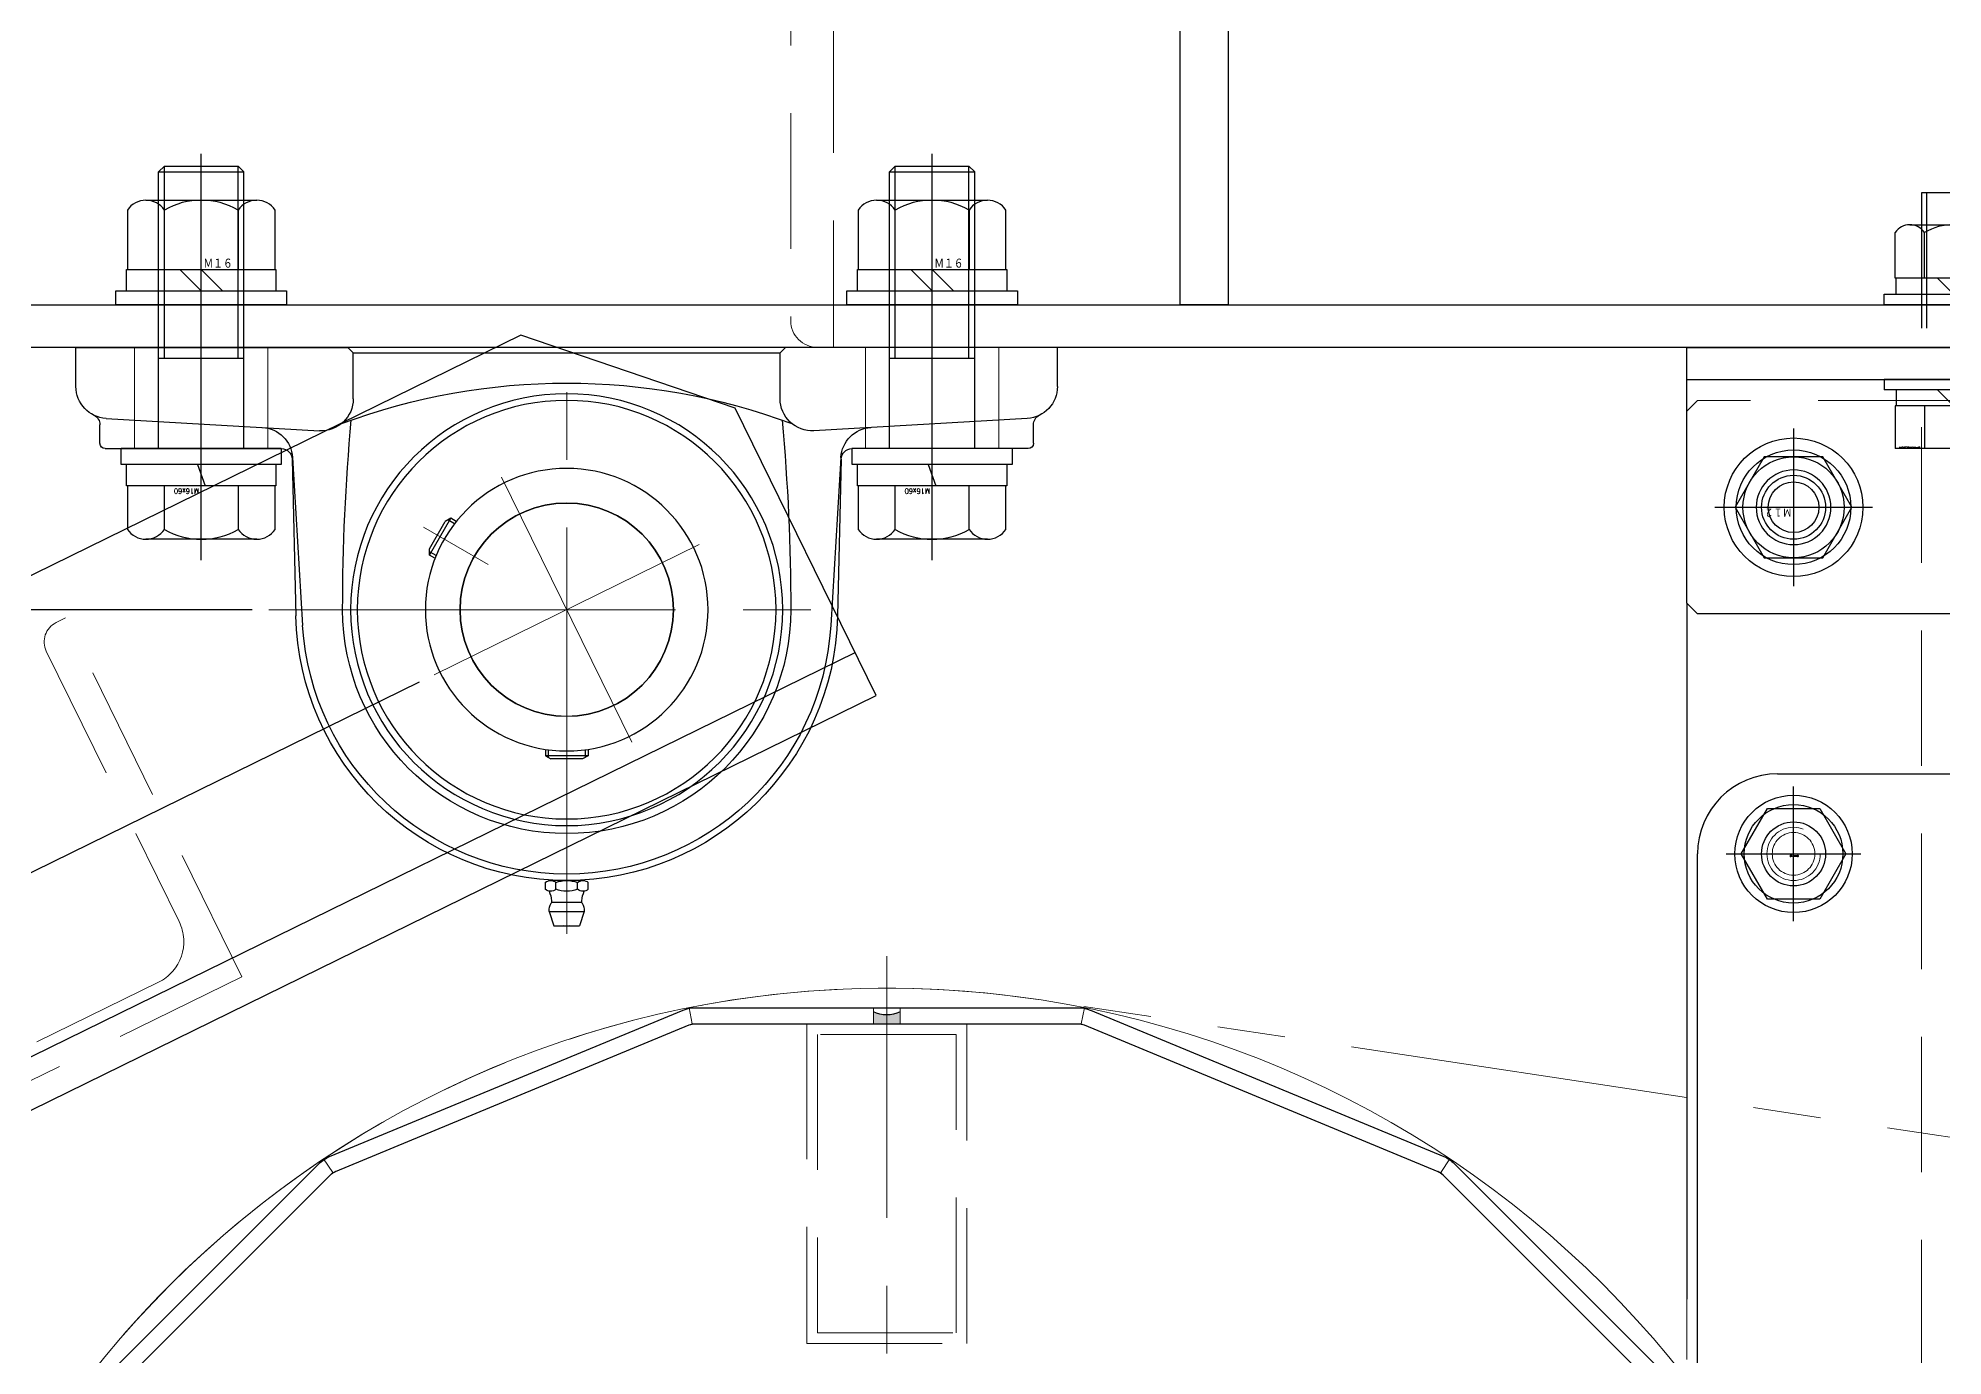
# Model space of a CAD drawing. Header units: millimetres. Extents: x -8731 to 85711, y -14522 to 31379.
# Drawn here: x 24769.2 to 25126.2, y 18004.5 to 18251.7 of the extents above; entities that cross this region are included whole.
import ezdxf

# ---------------------------------------------------------------- set-up
doc = ezdxf.new("R2010")
doc.units = ezdxf.units.MM
doc.header["$LTSCALE"] = 4
doc.header["$PDMODE"] = 99
doc.header["$PDSIZE"] = 1
for name, pattern in [('CENTER2', [28.575, 19.05, -3.175, 3.175, -3.175]), ('HIDDEN', [9.525, 6.35, -3.175]), ('PHANTOM2', [31.75, 15.875, -3.175, 3.175, -3.175, 3.175, -3.175])]:
    doc.linetypes.add(name, pattern=pattern)
for name, color, linetype, lineweight in [('04_HIDDEN', 2, 'HIDDEN', 13), ('05_CENTER', 4, 'CENTER2', 13), ('06_PHANTOM', 2, 'PHANTOM2', 13)]:
    doc.layers.add(name, color=color, linetype=linetype, lineweight=lineweight)
doc.layers.add('10_DRAFT', color=8, linetype='Continuous', lineweight=0, plot=False)
doc.styles.add('KANJI0', font='txt.shx', dxfattribs={"width": 0.9, "height": 30, "bigfont": 'bigfont'})
doc.styles.add('KSS_TXT', font='txt.shx', dxfattribs={"bigfont": 'extfont2.shx'})
doc.styles.add('KSS_TXT_L', font='txt.shx', dxfattribs={"height": 9, "bigfont": 'extfont2.shx'})
doc.dimstyles.new('KSS_DIM', dxfattribs={"dimscale": 3, "dimtxt": 3, "dimasz": 2.5, "dimexe": 1.25, "dimexo": 0.625, "dimtad": 1, "dimdsep": 46, "dimtxsty": 'KSS_TXT', "dimblk": 'OPEN30', "dimcen": 0, "dimazin": 2, "dimtfac": 0.75, "dimtmove": 0, "dimatfit": 3, "dimldrblk": 'OPEN30', "dimfxl": 1, "dimtolj": 1, "dimarcsym": 0})

# ---------------------------------------------------------------- blocks, each defined once
blk = doc.blocks.new('M10Tz_1_1_1')
at = {"color": 0}
for radius in [5, 4]:
    blk.add_circle((0, 0), radius, dxfattribs=at)
at = {"layer": '05_CENTER'}
for p, q in [((0, -8.34), (0, 8.34)), ((8.34, 0), (-8.34, 0))]:
    blk.add_line(p, q, dxfattribs=at)
blk = doc.blocks.new('A$C5B1B55C2_1_1')
at = {"color": 0}
blk.add_lwpolyline([(-23, -30), (25, -30), (25, 610), (-23, 610), (-25, 608), (-25, -28)], close=True, dxfattribs=at)
blk.add_circle((-5, 590), 7, dxfattribs=at)
at = {"layer": '04_HIDDEN'}
blk.add_line((19, -30), (19, 610), dxfattribs=at)
at = {"layer": '05_CENTER'}
for p, q in [((-5, 578.81), (-5, 601.19)), ((6.19, 590), (-16.19, 590))]:
    blk.add_line(p, q, dxfattribs=at)
blk.add_blockref('M10Tz_1_1_1', (-5, 525))
blk = doc.blocks.new('A$C78F27DA7_1_1')
at = {"color": 0}
blk.add_line((-50, 6), (270, 6), dxfattribs=at)
blk.add_lwpolyline([(-50, 0), (270, 0), (270, 48), (268, 50), (-48, 50), (-50, 48)], close=True, dxfattribs=at)
for centre in [(-30, 30), (250, 30)]:
    blk.add_circle(centre, 7, dxfattribs=at)
at = {"layer": '05_CENTER'}
for p, q in [((-30, 18.81), (-30, 41.19)), ((250, 18.81), (250, 41.19)), ((-18.81, 30), (-41.19, 30)), ((238.81, 30), (261.19, 30)), ((0, -5.61), (0, 11.49)), ((220, -5.61), (220, 11.49))]:
    blk.add_line(p, q, dxfattribs=at)
blk = doc.blocks.new('12b_1_1_1')
at = {"color": 0, "linetype": 'CENTER2'}
for p, q in [((0, -14.77), (0, 14.77)), ((14.77, 0), (-14.77, 0))]:
    blk.add_line(p, q, dxfattribs=at)
at = {"color": 0}
for p, q in [((-5.48, 9.48), (-10.95, 0)), ((5.48, 9.48), (-5.48, 9.48)), ((10.95, 0), (5.48, 9.48)), ((-10.95, 0), (-5.48, -9.48)), ((5.48, -9.48), (10.95, 0)), ((-5.48, -9.48), (5.48, -9.48))]:
    blk.add_line(p, q, dxfattribs=at)
for radius in [13, 10.75, 9.48, 6, 4.75]:
    blk.add_circle((0, 0), radius, dxfattribs=at)
at = {"layer": '10_DRAFT', "linetype": 'CENTER2', "style": 'KANJI0', "width": 0.82}
blk.add_text('Ｍ１２', height=1.5, dxfattribs=at).set_placement((0.31, 0.09))
blk = doc.blocks.new('M12Nza_1_1_1')
at = {"color": 0}
for p, q in [((-8.21, 15), (8.21, 15)), ((-10.95, 5), (-10.95, 13.53)), ((-5.47, 5), (-5.47, 13.53)), ((5.48, 5), (5.48, 13.53)), ((10.95, 13.53), (10.95, 5)), ((10.95, 5), (-10.95, 5)), ((-10.75, 2), (-10.75, 5)), ((0, 2), (-3, 5)), ((0, 5), (3, 2)), ((10.75, 5), (10.75, 2))]:
    blk.add_line(p, q, dxfattribs=at)
at = {"color": 0, "linetype": 'CENTER2'}
blk.add_line((0, 0), (0, 15), dxfattribs=at)
at = {"color": 0}
blk.add_lwpolyline([(-13, 2), (13, 2), (13, 0), (-13, 0)], close=True, dxfattribs=at)
for centre, radius, start, end in [((-8.21, 11.71), 3.29, 33.626, 146.374), ((0, 4.05), 10.95, 60, 120), ((8.21, 11.71), 3.29, 33.626, 146.374)]:
    blk.add_arc(centre, radius, start, end, dxfattribs=at)
at = {"layer": '10_DRAFT', "style": 'KSS_TXT'}
blk.add_text('M12', height=1.5, dxfattribs=at).set_placement((0.31, 5.09))
blk = doc.blocks.new('A$C15646C67_1_1_1')
at = {"color": 0, "linetype": 'CENTER2'}
blk.add_line((0, -37.07), (0, 15.08), dxfattribs=at)
at = {"color": 0}
for p, q in [((-10.97, 13), (10.97, 13)), ((-10.97, 5), (-10.97, 13)), ((-5.48, 5), (-5.48, 13)), ((5.48, 5), (5.48, 13)), ((10.97, 5), (10.97, 13)), ((-10.97, 5), (10.97, 5)), ((-10.75, 5), (-10.75, 2)), ((0, 2), (-3, 5)), ((0, 5), (3, 2)), ((10.75, 2), (10.75, 5)), ((-13, 2), (13, 2)), ((-13, 2), (-13, 0)), ((-13, 0), (13, 0)), ((13, 0), (13, 2))]:
    blk.add_line(p, q, dxfattribs=at)
at = {"color": 0, "linetype": 'HIDDEN'}
for p, q in [((-6, -35), (-6, 0)), ((-5.05, -35), (-5.05, 0)), ((5.05, -35), (5.05, 0)), ((6, -35), (6, 0)), ((-6, -35), (6, -35))]:
    blk.add_line(p, q, dxfattribs=at)
at = {"layer": '10_DRAFT', "style": 'KSS_TXT_L'}
blk.add_text('BT-M12x40L,SW,PW', height=0.3, dxfattribs=at).set_placement((6.26, 12.66))
blk = doc.blocks.new('A$C491655AE_1_1_1')
at = {"color": 0, "linetype": 'CENTER2'}
for p, q in [((0, -12.64), (0, 12.64)), ((-12.64, 0), (12.64, 0))]:
    blk.add_line(p, q, dxfattribs=at)
at = {"color": 0}
for p, q in [((-9.81, 0), (-4.91, 8.5)), ((-4.91, 8.5), (4.91, 8.5)), ((4.91, 8.5), (9.81, 0)), ((-4.91, -8.5), (-9.81, 0)), ((9.81, 0), (4.91, -8.5)), ((4.91, -8.5), (-4.91, -8.5))]:
    blk.add_line(p, q, dxfattribs=at)
for radius in [11, 9.25]:
    blk.add_circle((0, 0), radius, dxfattribs=at)
at = {"layer": '10_DRAFT', "style": 'KSS_TXT_L'}
blk.add_text('BT-M10', height=0.3, dxfattribs=at).set_placement((-0.7, -0.54))
blk = doc.blocks.new('A$C782964B4_1_1')
at = {"color": 0}
for p, q in [((-3, 15), (283, 15)), ((-18, -270), (-18, 0)), ((298, 0), (298, -120)), ((283, -135), (228.07, -135)), ((217.64, -139.22), (71.36, -280.78)), ((60.93, -285), (-3, -285))]:
    blk.add_line(p, q, dxfattribs=at)
for centre, radius in [((0, 0), 6), ((280, 0), 6), ((110, -35), 25), ((51.5, -35), 8), ((168.5, -35), 8), ((170, -115), 25), ((111.5, -115), 8), ((228.5, -115), 8), ((280, -120), 6), ((60, -151.5), 8), ((60, -210), 25), ((60, -268.5), 8), ((0, -270), 6)]:
    blk.add_circle(centre, radius, dxfattribs=at)
for centre, start, end in [((-3, 0), 90, 180), ((283, 0), 0, 90), ((283, -120), 270, 0), ((228.07, -150), 90, 134.0608), ((-3, -270), 180, 270), ((60.93, -270), 270, 314.0608)]:
    blk.add_arc(centre, 15, start, end, dxfattribs=at)
at = {"layer": '05_CENTER'}
for p, q in [((0, -10.9), (0, 10.9)), ((280, -10.9), (280, 10.9)), ((10.9, 0), (-10.9, 0)), ((110, -67.05), (110, -2.96)), ((290.9, 0), (269.1, 0)), ((51.5, -47.34), (51.5, -22.66)), ((168.5, -47.34), (168.5, -22.66)), ((63.84, -35), (39.16, -35)), ((142.04, -35), (77.96, -35)), ((180.84, -35), (156.16, -35)), ((170, -147.04), (170, -82.96)), ((111.5, -127.34), (111.5, -102.66)), ((228.5, -127.34), (228.5, -102.66)), ((280, -130.9), (280, -109.1)), ((123.84, -115), (99.16, -115)), ((202.04, -115), (137.96, -115)), ((240.84, -115), (216.16, -115)), ((290.9, -120), (269.1, -120)), ((60, -163.84), (60, -139.16)), ((47.66, -151.5), (72.34, -151.5)), ((60, -242.04), (60, -177.96)), ((92.04, -210), (27.96, -210)), ((60, -280.84), (60, -256.16)), ((0, -280.9), (0, -259.1)), ((10.9, -270), (-10.9, -270)), ((47.66, -268.5), (72.34, -268.5))]:
    blk.add_line(p, q, dxfattribs=at)
at = {"layer": '10_DRAFT'}
for p, q in [((222, -135), (217.64, -139.22)), ((228.07, -135), (222, -135)), ((71.36, -280.78), (67, -285)), ((67, -285), (60.93, -285))]:
    blk.add_line(p, q, dxfattribs=at)
blk = doc.blocks.new('A$C7C3641D0_1')
for name in ['A$C782964B4_1_1', 'A$C491655AE_1_1_1']:
    blk.add_blockref(name, (0, 0))
blk = doc.blocks.new('A$C76B80905_1_1')
blk.add_line((-50, 602), (-50, 471.5))
at = {"rotation": 180}
for name, p in [('A$C15646C67_1_1_1', (0, 644)), ('12b_1_1_1', (-30, 620))]:
    blk.add_blockref(name, p, dxfattribs=at)
for name, p in [('M12Nza_1_1_1', (0, 658)), ('A$C7C3641D0_1', (-30, 555))]:
    blk.add_blockref(name, p)
at = {"xscale": -1, "rotation": 180}
blk.add_blockref('A$C78F27DA7_1_1', (0, 650), dxfattribs=at)
at = {"layer": '04_HIDDEN'}
blk.add_blockref('A$C5B1B55C2_1_1', (-25, 30), dxfattribs=at)
blk = doc.blocks.new('A$C448B04A9_1_1_1')
at = {"color": 0}
for p, q in [((3, 100), (0, 100)), ((0, 0), (0, 100)), ((8, 18), (8, 95)), ((95, 8), (18, 8)), ((0, 0), (100, 0)), ((100, 3), (100, 0))]:
    blk.add_line(p, q, dxfattribs=at)
for centre, radius, start, end in [((3, 95), 5, 0, 90), ((18, 18), 10, 180, 270), ((95, 3), 5, 0, 90)]:
    blk.add_arc(centre, radius, start, end, dxfattribs=at)
blk = doc.blocks.new('A$C27AD2B2D_1_1_1')
at = {"color": 0}
blk.add_line((50, 858), (2550, 858), dxfattribs=at)
for points in [[(50, 950), (2550, 950), (2550, 850), (50, 850)], [(505, 943), (514, 943), (514, 858), (505, 858)]]:
    blk.add_lwpolyline(points, close=True, dxfattribs=at)
at = {"layer": '05_CENTER'}
for p, q in [((321.5, 868.96), (321.5, 839.35)), ((458.5, 868.96), (458.5, 839.35))]:
    blk.add_line(p, q, dxfattribs=at)
at = {"layer": '04_HIDDEN', "rotation": 180}
blk.add_blockref('A$C448B04A9_1_1_1', (440, 950), dxfattribs=at)
blk = doc.blocks.new('A$C630344D5_1_1_1')
at = {"color": 0}
blk.add_lwpolyline([(1160, 150.2), (280, 150.2, -0.037623), (275.52, 150.54), (28.38, 187.87, 1.096072), (6.32, -189.89), (309, -179.82, -0.030069), (312.61, -179.91), (1997.39, -326.79, 0.610481), (2025.81, -281.61), (1921.29, -105.09, -0.309422), (1923.51, -71.27), (2106.95, 162.34, 0.68117), (2034, 286.77), (1164.64, 150.56, -0.038872), (1160, 150.2)], format="xyb", dxfattribs=at)
blk = doc.blocks.new('MUCAP208Ja_1_1')
at = {"color": 0}
for p, q in [((-3.3, 105.8), (-2.4, 108.5)), ((-2.4, 108.5), (2.4, 108.5)), ((3.3, 105.8), (2.4, 108.5)), ((-3.3, 105.8), (3.3, 105.8)), ((-2.8, 104.05), (2.8, 104.05)), ((-4.04, 100.37), (-4.04, 101.63)), ((3.03, 100), (-3.03, 100)), ((-2.02, 101.63), (-2.02, 100.37)), ((2.02, 101.63), (2.02, 100.37)), ((4.04, 101.63), (4.04, 100.37)), ((-4, 76.6), (-2.96, 77.2)), ((4, 76.6), (-4, 76.6)), ((-4, 75.4), (-4, 76.6)), ((-3.45, 75.47), (-3.45, 76.92)), ((2.96, 77.2), (-2.96, 77.2)), ((4, 76.6), (2.96, 77.2)), ((3.45, 75.47), (3.45, 76.92)), ((4, 75.4), (4, 76.6)), ((-51.46, 20.95), (-50.79, 50.36)), ((-51.4, 20.65), (-49.5, 52.18)), ((51.4, 20.65), (49.5, 52.18)), ((51.46, 20.95), (50.79, 50.36)), ((-24.69, 39.57), (-25.73, 38.96)), ((-24.48, 39.05), (-25.73, 38.33)), ((-25.73, 38.96), (-21.73, 32.04)), ((-25.73, 38.96), (-25.73, 37.76)), ((-25.73, 37.76), (-22.77, 32.64)), ((-21.73, 32.04), (-22.77, 32.64)), ((-21.03, 33.07), (-22.28, 32.35)), ((-20.69, 32.64), (-21.73, 32.04)), ((-87.5, 18), (-87.5, 14.53)), ((-86.5, 19), (-53.46, 19)), ((86.5, 19), (53.46, 19)), ((87.5, 18), (87.5, 14.53)), ((-86.35, 13.33), (-46.35, 15.63)), ((86.35, 13.33), (46.35, 15.63)), ((-92, 7.34), (-92, 0)), ((-40, 9.64), (-40, 1)), ((40, 9.64), (40, 1)), ((92, 7.34), (92, 0)), ((-92, 0), (-41, 0)), ((-41, 0), (-40, 1)), ((-40, 1), (40, 1)), ((41, 0), (40, 1)), ((92, 0), (41, 0))]:
    blk.add_line(p, q, dxfattribs=at)
for radius in [40.5, 39.25, 26.5, 20]:
    blk.add_circle((0, 49.2), radius, dxfattribs=at)
for centre, radius, start, end in [((0, 107.01), 1.59, 69.555, 110.445), ((0, 105.8), 3.3, 180, 208.0616), ((-8.79, 104.42), 6, 336.1715, 353.8983), ((-3.62, 103.87), 0.8, 353.8983, 28.0616), ((3.62, 103.87), 0.8, 151.9384, 186.1017), ((8.79, 104.42), 6, 186.1017, 203.8285), ((0, 105.8), 3.3, 331.9384, 0), ((0, 49.2), 50.8, 1.3029, 178.6971), ((-3.03, 100.44), 1.56, 49.7398, 130.2602), ((-3.03, 101.56), 1.56, 229.7398, 310.2602), ((0, 96.3), 5.7, 69.2291, 110.7709), ((0, 105.7), 5.7, 249.2291, 290.7709), ((3.03, 100.44), 1.56, 49.7398, 130.2602), ((3.03, 101.56), 1.56, 229.7398, 310.2602), ((0, 49.2), 49.59, 3.4463, 176.5537), ((0, 49.2), 42, 0, 180), ((350.17, 49.2), 392.17, 180, 185.2027), ((-350.17, 49.2), 392.17, 354.7973, 0), ((-86.5, 18), 1, 90, 180), ((-57.39, 21.01), 6, 273.3019, 356.5537), ((-53.46, 21), 2, 270, 358.6971), ((57.39, 21.01), 6, 183.4463, 266.6981), ((53.46, 21), 2, 181.3029, 270), ((86.5, 18), 1, 0, 90), ((-89.5, 14.53), 2, 295.9445, 0), ((-46, 9.64), 6, 0, 93.3019), ((0, 127.7), 121, 249.5768, 290.4232), ((46, 9.64), 6, 86.6981, 180), ((89.5, 14.53), 2, 180, 244.0555), ((-86, 7.34), 6, 93.3019, 180), ((86, 7.34), 6, 0, 86.6981)]:
    blk.add_arc(centre, radius, start, end, dxfattribs=at)
at = {"layer": '04_HIDDEN', "color": 0}
for p, q in [((-81, 19), (-81, 0)), ((-56, 19), (-56, 0)), ((56, 19), (56, 0)), ((81, 19), (81, 0))]:
    blk.add_line(p, q, dxfattribs=at)
at = {"layer": '05_CENTER', "color": 0}
for p, q in [((0, 109.99), (0, 0)), ((-55.81, 49.2), (55.81, 49.2)), ((-26.85, 33.7), (-14.72, 40.7)), ((-68.5, 24), (-68.5, -4.98)), ((68.5, 24), (68.5, -4.98))]:
    blk.add_line(p, q, dxfattribs=at)
blk = doc.blocks.new('A$C5136444F_1_1_1')
at = {"color": 0, "linetype": 'CENTER2'}
blk.add_line((0, 20.91), (0, -56), dxfattribs=at)
at = {"color": 0}
for p, q in [((-13.85, 15.14), (-13.85, 7)), ((-10.39, 17), (10.39, 17)), ((-6.92, 7), (-6.92, 15.14)), ((6.92, 15.14), (6.92, 7)), ((13.85, 7), (13.85, 15.14)), ((-14, 3), (-14, 7)), ((-14, 7), (14, 7)), ((0.73, 3), (-0.73, 7)), ((14, 7), (14, 3)), ((-15, 0), (-15, 3)), ((-15, 3), (15, 3)), ((-15, 0), (15, 0)), ((-8, 0), (-8, -51.92)), ((8, 0), (8, -51.92)), ((15, 3), (15, 0)), ((8, -17), (-8, -17)), ((-6.92, -17), (-6.92, -53)), ((6.92, -17), (6.92, -53)), ((8, -51.92), (-8, -51.92)), ((-8, -51.92), (-6.92, -53)), ((6.92, -53), (-6.92, -53)), ((8, -51.92), (6.92, -53))]:
    blk.add_line(p, q, dxfattribs=at)
for centre, radius, start, end in [((-10.39, 12.84), 4.16, 33.626, 146.374), ((0, 3.15), 13.85, 60, 120), ((10.39, 12.84), 4.16, 33.626, 146.374)]:
    blk.add_arc(centre, radius, start, end, dxfattribs=at)
at = {"layer": '10_DRAFT', "style": 'KANJI0', "width": 0.82}
blk.add_text('M16x60', height=1, dxfattribs=at).set_placement((0.41, 7.48))
blk = doc.blocks.new('M16Nza_1_1_1')
at = {"color": 0}
for p, q in [((-10.39, 19.6), (10.39, 19.6)), ((-13.85, 17.74), (-13.85, 6.6)), ((-6.92, 6.6), (-6.92, 17.74)), ((6.93, 17.74), (6.93, 6.6)), ((13.85, 6.6), (13.85, 17.74)), ((-14, 2.6), (-14, 6.6)), ((-14, 6.6), (14, 6.6)), ((-4, 6.6), (0, 2.6)), ((0, 6.6), (4, 2.6)), ((14, 6.6), (14, 2.6))]:
    blk.add_line(p, q, dxfattribs=at)
at = {"color": 0, "linetype": 'CENTER2'}
blk.add_line((0, 0), (0, 19.6), dxfattribs=at)
at = {"color": 0}
blk.add_lwpolyline([(-16, 2.6), (16, 2.6), (16, 0), (-16, 0)], close=True, dxfattribs=at)
for centre, radius, start, end in [((-10.39, 15.44), 4.16, 33.626, 146.374), ((0, 5.75), 13.85, 60, 120), ((10.39, 15.44), 4.16, 33.626, 146.374)]:
    blk.add_arc(centre, radius, start, end, dxfattribs=at)
at = {"layer": '10_DRAFT', "style": 'KANJI0', "width": 0.82}
blk.add_text('Ｍ１６', height=1.714, dxfattribs=at).set_placement((0.41, 6.78))
blk = doc.blocks.new('A$C3B8279DF_1_1')
at = {"color": 0}
for p, q in [((0, 0), (0, -75)), ((0, 0), (75, 0)), ((75, -2), (75, 0)), ((14.5, -6), (71, -6)), ((6, -71), (6, -14.5)), ((2, -75), (0, -75))]:
    blk.add_line(p, q, dxfattribs=at)
for centre, radius, start, end in [((71, -2), 4, 270, 0), ((14.5, -14.5), 8.5, 90, 180), ((2, -71), 4, 270, 0)]:
    blk.add_arc(centre, radius, start, end, dxfattribs=at)
blk = doc.blocks.new('A$C1FC96EE0_1_1_1')
at = {"color": 0}
blk.add_line((-36, 423.13), (-36, -15), dxfattribs=at)
blk.add_lwpolyline([(-45, 427.5), (-45, -15), (15, -15), (45, 15), (45, 383.75)], dxfattribs=at)
blk.add_circle((-5, 30), 20, dxfattribs=at)
at = {"layer": '05_CENTER'}
for p, q in [((-5, 2.3), (-5, 57.7)), ((22.7, 30), (-32.7, 30))]:
    blk.add_line(p, q, dxfattribs=at)
at = {"layer": '04_HIDDEN', "rotation": 90}
blk.add_blockref('A$C3B8279DF_1_1', (-40, 115), dxfattribs=at)
blk = doc.blocks.new('A$C6DCD7F69_1_1_1')
at = {"color": 0}
for radius in [105, 99.95, 20, 17.5]:
    blk.add_circle((0, 0), radius, dxfattribs=at)
at = {"layer": '05_CENTER'}
for p, q in [((0, 113.74), (0, -113.74)), ((113.74, 0), (-113.74, 0))]:
    blk.add_line(p, q, dxfattribs=at)
blk = doc.blocks.new('A$C6A3B1DDC_1_1_1')
at = {"xscale": -0.9999999999999998, "rotation": 1.198871602466027e-08}
blk.add_blockref('A$C1FC96EE0_1_1_1', (-20, -30), dxfattribs=at)
at = {"layer": '04_HIDDEN', "rotation": 359.9999999999856}
blk.add_blockref('A$C6DCD7F69_1_1_1', (72.6, 300), dxfattribs=at)
blk = doc.blocks.new('A$C616C122A_1_1')
at = {"xscale": -0.9999999999999999, "rotation": 26.14534300641222}
blk.add_blockref('A$C6A3B1DDC_1_1_1', (-62.67, -6.61), dxfattribs=at)
at = {"color": 4, "xscale": -1, "rotation": 90}
blk.add_blockref('MUCAP208Ja_1_1', (0, 0), dxfattribs=at)
for name, p, rotation in [('A$C5136444F_1_1_1', (-19, 68.5), 90), ('M16Nza_1_1_1', (8, 68.5), 270), ('A$C5136444F_1_1_1', (-19, -68.5), 90), ('M16Nza_1_1_1', (8, -68.5), 270)]:
    blk.add_blockref(name, p, dxfattribs=dict(rotation=rotation))
blk = doc.blocks.new('_Open30')
at = {"color": 0, "linetype": 'ByBlock', "lineweight": -2}
for p, q in [((-1, 0.268), (0, 0)), ((0, 0), (-1, -0.268)), ((0, 0), (-1, 0))]:
    blk.add_line(p, q, dxfattribs=at)
blk = doc.blocks.new('*D4823')
at = {"layer": '10_DRAFT', "color": 0, "lineweight": -2, "transparency": 16777216}
for p, q in [((24708.88, 18156.96), (24715.62, 18242.95)), ((24809.31, 18144.47), (24702.14, 18144.47)), ((24840.58, 18130.89), (24719.14, 18071.27))]:
    blk.add_line(p, q, dxfattribs=at)
for start, end in [(175.5188, 180), (184.4812, 201.6641)]:
    blk.add_arc((24868.25, 18144.47), 159.86, start, end, dxfattribs=at)
at = {"layer": 'Defpoints', "color": 0, "transparency": 16777216}
for p in [(24893.12, 18156.68), (24812.44, 18144.47), (24924.07, 18144.47), (24843.39, 18132.26), (24715.73, 18096.58)]:
    blk.add_point(p, dxfattribs=at)
at = {"layer": '10_DRAFT', "color": 0, "lineweight": -2, "transparency": 16777216, "xscale": 12.5, "yscale": 12.5, "zscale": 12.5}
for p, rotation in [((24708.39, 18144.47), 92.2405981483389), ((24724.75, 18074.03), 293.904744846084)]:
    blk.add_blockref('_Open30', p, dxfattribs=dict(at, rotation=rotation))
at = {"layer": '10_DRAFT', "color": 0, "transparency": 16777216, "insert": (24722.84, 18199.12), "char_height": 15, "attachment_point": 5, "rotation": 265.5188, "style": 'KSS_TXT'}
blk.add_mtext('\\A1;26.145°', dxfattribs=at)
blk = doc.blocks.new('A$C478F6F38_1_1_1')
at = {"color": 0}
for points in [[(15, 0), (-15, 0), (-15, -60), (15, -60)], [(13, -2), (-13, -2), (-13, -58), (13, -58)]]:
    blk.add_lwpolyline(points, close=True, dxfattribs=at)
blk = doc.blocks.new('A$C34463D87_1_1_1')
h = blk.add_hatch(color=3)
h.dxf.hatch_style = 1
h.paths.add_polyline_path([(-2.5, 183.35), (-2.5, 185.56, 0.11176), (0, 185), (0, 183.35)])
h.paths.add_polyline_path([(0, 183.35), (0, 185, 0.111762), (2.5, 185.56), (2.5, 183.35)])
at = {"color": 0}
for p, q in [((-38.17, 185.89), (-104.46, 158.44)), ((35.87, 186.35), (-35.87, 186.35)), ((104.46, 158.44), (38.17, 185.89)), ((-37.02, 183.12), (-103.31, 155.66)), ((35.87, 183.35), (-35.87, 183.35)), ((103.31, 155.66), (37.02, 183.12)), ((-106.4, 157.14), (-157.14, 106.4)), ((157.14, 106.4), (106.4, 157.14)), ((-104.28, 155.01), (-155.01, 104.28)), ((155.01, 104.28), (104.28, 155.01))]:
    blk.add_line(p, q, dxfattribs=at)
for centre, radius, start, end in [((-35.87, 180.35), 6, 90, 112.5), ((35.87, 180.35), 6, 67.5, 90), ((-35.87, 180.35), 3, 90, 112.5), ((35.87, 180.35), 3, 67.5, 90), ((-102.16, 152.89), 6, 112.5, 135), ((102.16, 152.89), 6, 45, 67.5), ((-102.16, 152.89), 3, 112.5, 135), ((102.16, 152.89), 3, 45, 67.5)]:
    blk.add_arc(centre, radius, start, end, dxfattribs=at)
at = {"color": 3}
blk.add_arc((0, 190.8), 5.81, 244.4921, 295.5079, dxfattribs=at)
at = {"layer": '04_HIDDEN'}
for p, q in [((-2.5, 186.35), (-2.5, 183.35)), ((2.5, 186.35), (2.5, 183.35))]:
    blk.add_line(p, q, dxfattribs=at)
at = {"layer": '05_CENTER'}
blk.add_line((0, -195.99), (0, 195.99), dxfattribs=at)
at = {"layer": '10_DRAFT'}
for p, q in [((-37.07, 186.35), (-38.17, 185.89)), ((-37.07, 186.35), (-36.47, 183.35)), ((-35.87, 186.35), (-37.07, 186.35)), ((37.07, 186.35), (35.87, 186.35)), ((37.07, 186.35), (36.47, 183.35)), ((38.17, 185.89), (37.07, 186.35)), ((-37.02, 183.12), (-36.47, 183.35)), ((-36.47, 183.35), (-35.87, 183.35)), ((35.87, 183.35), (36.47, 183.35)), ((36.47, 183.35), (37.02, 183.12)), ((-105.56, 157.98), (-106.4, 157.14)), ((-104.46, 158.44), (-105.56, 157.98)), ((-105.56, 157.98), (-103.86, 155.44)), ((105.56, 157.98), (103.86, 155.44)), ((105.56, 157.98), (104.46, 158.44)), ((106.4, 157.14), (105.56, 157.98)), ((-104.28, 155.01), (-103.86, 155.44)), ((-103.86, 155.44), (-103.31, 155.66)), ((103.31, 155.66), (103.86, 155.44)), ((103.86, 155.44), (104.28, 155.01))]:
    blk.add_line(p, q, dxfattribs=at)
blk.add_circle((0, 0), 190, dxfattribs=at)
at = {"layer": '04_HIDDEN', "xscale": -1}
blk.add_blockref('A$C478F6F38_1_1_1', (0, 183.35), dxfattribs=at)
blk = doc.blocks.new('A$C4A5C64B4_1_1')
blk.add_blockref('A$C34463D87_1_1_1', (-350, 339.8))

msp = doc.modelspace()

# ---------------------------------------------------------------- linework, layer by layer
at = {"layer": '10_DRAFT'}
msp.add_circle((24928.25246, 17883.47003), 190, dxfattribs=at)

# ---------------------------------------------------------------- block references
for name, p in [('A$C27AD2B2D_1_1_1', (24478.25246, 17343.67003)), ('A$C76B80905_1_1', (25128.25246, 17543.67003))]:
    msp.add_blockref(name, p)
at = {"rotation": 90}
msp.add_blockref('A$C616C122A_1_1', (24868.25246, 18193.67003), dxfattribs=at)
at = {"xscale": -1}
msp.add_blockref('A$C4A5C64B4_1_1', (24578.25246, 17543.67003), dxfattribs=at)
at = {"layer": '06_PHANTOM', "color": 6}
msp.add_blockref('A$C630344D5_1_1_1', (24928.25246, 17883.47003), dxfattribs=at)

# ---------------------------------------------------------------- dimensions: what is measured, and where the dimension line sits
at = {"layer": '10_DRAFT'}
dim = msp.add_angular_dim_2l(base=(24715.72948, 18096.58384), line1=((24893.11925, 18156.67655), (24843.38567, 18132.2635)), line2=((24812.43803, 18144.47003), (24924.06689, 18144.47003)), dimstyle='KSS_DIM', override={"dimscale": 5, "dimadec": 3}, dxfattribs=at)
dim.commit()
dim.dimension.update_dxf_attribs({"geometry": '*D4823', "text_midpoint": (24722.83959, 18199.12349)})

doc.saveas('drawing.dxf')
